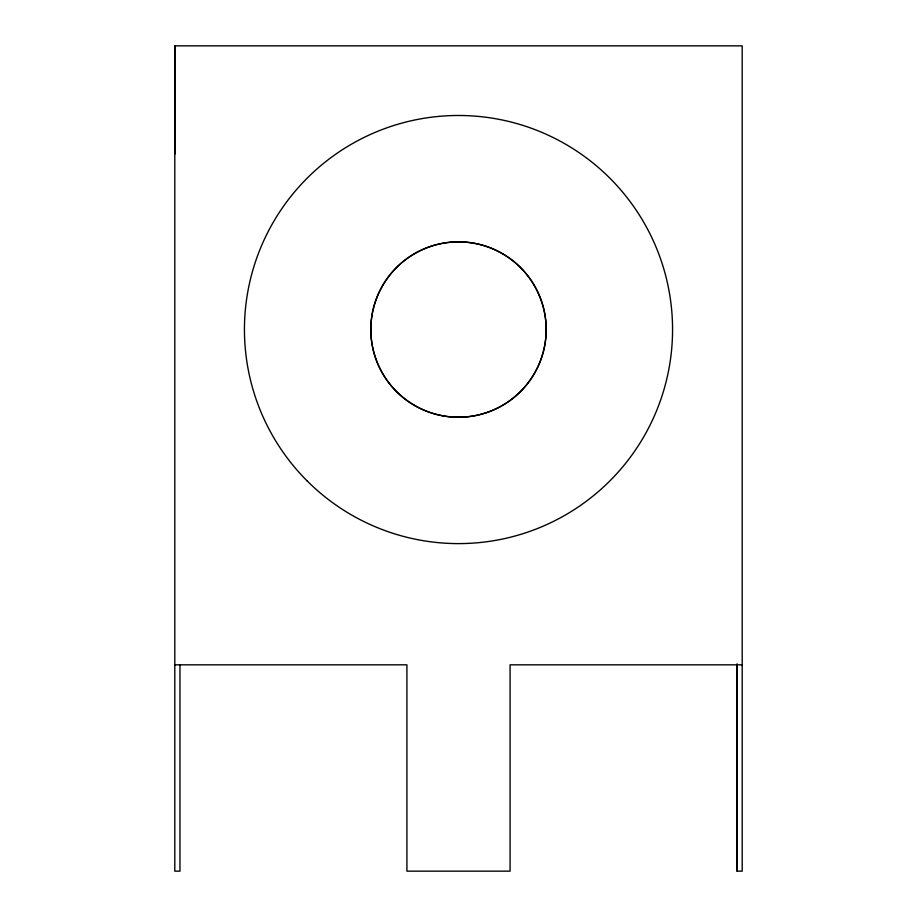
<?xml version="1.0" encoding="UTF-8"?>
<svg xmlns="http://www.w3.org/2000/svg" width="917" height="917" viewBox="0 0 917 917"><rect width="100%" height="100%" fill="white"/><g stroke="black" fill="none" stroke-linecap="round" stroke-linejoin="round"><path stroke-width="1.38" d="M179.961 664.825L179.961 871.15L174.803 871.15L174.803 45.85L742.197 45.85L742.197 871.15L737.039 871.15L737.05 663.805M174.803 154.171L174.803 45.85M454.202 417.235L462.798 417.235M174.803 664.825L406.919 664.825L406.919 871.15L510.081 871.15L510.081 664.825L742.197 664.825M737.039 664.825L737.039 871.15M307.138 480.909A214.062 214.062 0 0 0 665.272 384.945A214.062 214.062 0 0 0 403.102 122.775A214.062 214.062 0 0 0 307.138 480.909M414.656 405.486A87.688 87.688 0 0 0 546.188 329.547A87.688 87.688 0 0 0 414.656 253.608A87.688 87.688 0 0 0 414.656 405.486A87.688 87.688 0 0 0 546.188 329.547A87.688 87.688 0 0 0 414.656 253.608A87.688 87.688 0 0 0 414.656 405.486"/></g></svg>
